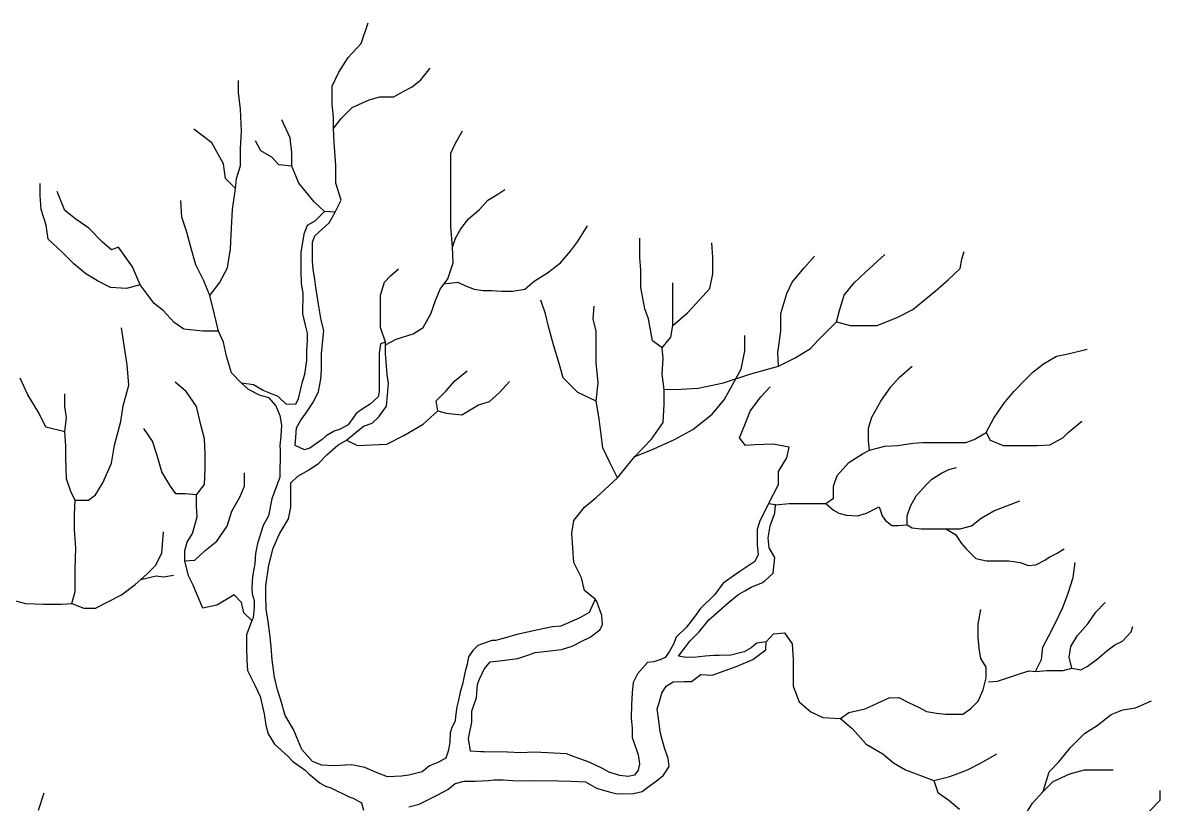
# Model space of a CAD drawing. Header units: millimetres. Extents: x -8050 to 7892, y -21 to 20150.
# Drawn here: x 685 to 4157, y 17764 to 20150 of the extents above; entities that cross this region are included whole.
import ezdxf

# ---------------------------------------------------------------- set-up
doc = ezdxf.new("R2010")
doc.units = ezdxf.units.MM
doc.layers.add('ceco.net 158', color=7, linetype='Continuous')

msp = doc.modelspace()

# ---------------------------------------------------------------- linework, layer by layer
at = {"layer": 'ceco.net 158'}
for p, q in [((1718.6, 20086.2), (1739.8, 20149.8)), ((1678.5, 20043.8), (1718.6, 20086.2)), ((1650.3, 19999), (1678.5, 20043.8)), ((1629.1, 19956.6), (1650.3, 19999)), ((1900, 19975.5), (1928.3, 20010.8)), ((1343.6, 19937.2), (1343.6, 19973.6)), ((1874.1, 19954.3), (1900, 19975.5)), ((1349.6, 19885.8), (1343.6, 19937.2)), ((1629.1, 19902.5), (1629.1, 19956.6)), ((1817.6, 19923.7), (1845.8, 19940.1)), ((1845.8, 19940.1), (1874.1, 19954.3)), ((1633.8, 19860.1), (1629.1, 19902.5)), ((1690.3, 19890.7), (1742.2, 19914.2)), ((1742.2, 19914.2), (1775.1, 19923.7)), ((1775.1, 19923.7), (1817.6, 19923.7)), ((1352.7, 19819.2), (1349.6, 19885.8)), ((1633.8, 19827.1), (1633.8, 19860.1)), ((1657.3, 19857.7), (1690.3, 19890.7)), ((1261.9, 19782.9), (1207.4, 19825.3)), ((1501.8, 19798.8), (1475.9, 19853)), ((1633.8, 19827.1), (1657.3, 19857.7)), ((1636.1, 19784.7), (1633.8, 19827.1)), ((1349.6, 19764.8), (1352.7, 19819.2)), ((1506.5, 19754), (1501.8, 19798.8)), ((2006, 19782.3), (2027.3, 19820)), ((1298.2, 19719.4), (1261.9, 19782.9)), ((1349.6, 19713.3), (1349.6, 19764.8)), ((1412.3, 19758.8), (1395.8, 19789.4)), ((1445.3, 19739.9), (1412.3, 19758.8)), ((1640.8, 19714), (1636.1, 19784.7)), ((1991.9, 19751.7), (2006, 19782.3)), ((1466.5, 19716.4), (1445.3, 19739.9)), ((1506.5, 19711.6), (1506.5, 19754)), ((1991.9, 19709.3), (1991.9, 19751.7)), ((1304.2, 19674), (1298.2, 19719.4)), ((1337.5, 19674), (1349.6, 19713.3)), ((1506.5, 19711.6), (1466.5, 19716.4)), ((1527.7, 19659.8), (1506.5, 19711.6)), ((1640.8, 19659.8), (1640.8, 19714)), ((1991.9, 19664.5), (1991.9, 19709.3)), ((738.3, 19622.6), (738.3, 19658.9)), ((1334.5, 19643.8), (1304.2, 19674)), ((1334.5, 19643.8), (1337.5, 19674)), ((1574.9, 19603.3), (1527.7, 19659.8)), ((1657.3, 19608), (1640.8, 19659.8)), ((1991.9, 19619.8), (1991.9, 19664.5)), ((741.3, 19580.2), (738.3, 19622.6)), ((814, 19577.2), (789.8, 19634.7)), ((1325.4, 19580.2), (1334.5, 19643.8)), ((1991.9, 19582.1), (1991.9, 19619.8)), ((2105, 19608), (2135.6, 19626.8)), ((2135.6, 19626.8), (2156.8, 19641)), ((1171.1, 19556), (1168.1, 19607.4)), ((1605.9, 19573.4), (1574.9, 19603.3)), ((1638.7, 19571.7), (1657.3, 19608)), ((1991.9, 19527.9), (1991.9, 19582.1)), ((2079.1, 19579.7), (2105, 19608)), ((756.5, 19531.8), (741.3, 19580.2)), ((847.3, 19550), (814, 19577.2)), ((886.6, 19522.7), (847.3, 19550)), ((1186.2, 19510.6), (1171.1, 19556)), ((1322.4, 19522.7), (1325.4, 19580.2)), ((1605.9, 19573.4), (1576.3, 19543.8)), ((1638.7, 19571.7), (1605.9, 19573.4)), ((1620.6, 19538.9), (1638.7, 19571.7)), ((2022.5, 19520.8), (2046.1, 19551.5)), ((2046.1, 19551.5), (2079.1, 19579.7)), ((762.5, 19489.4), (756.5, 19531.8)), ((929, 19480.4), (886.6, 19522.7)), ((1319.4, 19459.2), (1322.4, 19522.7)), ((1553.3, 19530.7), (1543.5, 19504.4)), ((1576.3, 19543.8), (1553.3, 19530.7)), ((1576.3, 19499.5), (1597.7, 19519.2)), ((1597.7, 19519.2), (1620.6, 19538.9)), ((1996.6, 19464.3), (1991.9, 19527.9)), ((2006, 19492.6), (2022.5, 19520.8)), ((2378.3, 19480.8), (2409, 19530.3)), ((804.9, 19450.1), (762.5, 19489.4)), ((956.2, 19456.2), (929, 19480.4)), ((1198.3, 19465.2), (1186.2, 19510.6)), ((1543.5, 19504.4), (1533.6, 19448.6)), ((1569.8, 19479.8), (1576.3, 19499.5)), ((1569.8, 19455.2), (1569.8, 19479.8)), ((1996.6, 19464.3), (2006, 19492.6)), ((2357.1, 19452.5), (2378.3, 19480.8)), ((2568.7, 19433.3), (2568.7, 19492.6)), ((2791.1, 19433.3), (2788.1, 19477.7)), ((841.2, 19413.8), (804.9, 19450.1)), ((977.4, 19465.2), (956.2, 19456.2)), ((1019.8, 19404.7), (977.4, 19465.2)), ((1213.4, 19410.8), (1198.3, 19465.2)), ((1310.3, 19401.7), (1319.4, 19459.2)), ((1533.6, 19448.6), (1533.6, 19419.1)), ((1569.8, 19420.7), (1569.8, 19455.2)), ((1999, 19417.2), (1996.6, 19464.3)), ((2326.5, 19417.2), (2357.1, 19452.5)), ((3551.6, 19428.1), (3558.6, 19451.4)), ((877.5, 19383.6), (841.2, 19413.8)), ((1237.7, 19362.4), (1213.4, 19410.8)), ((1533.6, 19419.1), (1533.6, 19392.8)), ((1571.4, 19397.8), (1569.8, 19420.7)), ((1982.5, 19367.7), (1999, 19417.2)), ((2286.4, 19386.6), (2326.5, 19417.2)), ((2571.7, 19394.7), (2568.7, 19433.3)), ((2791.1, 19382.9), (2791.1, 19433.3)), ((3071.2, 19402.5), (3101.5, 19437.4)), ((3257.7, 19388.5), (3316, 19442.1)), ((3546.9, 19400.1), (3551.6, 19428.1)), ((913.8, 19362.4), (877.5, 19383.6)), ((1044, 19350.3), (1019.8, 19404.7)), ((1286.1, 19356.3), (1310.3, 19401.7)), ((1533.6, 19392.8), (1535.3, 19353.4)), ((1576.3, 19366.6), (1571.4, 19397.8)), ((1789.3, 19358.3), (1808.1, 19377.1)), ((1808.1, 19377.1), (1831.7, 19398.3)), ((2246.4, 19360.7), (2286.4, 19386.6)), ((2571.7, 19341.4), (2571.7, 19394.7)), ((2782.2, 19338.4), (2791.1, 19382.9)), ((3033.9, 19358.2), (3071.2, 19402.5)), ((3222.8, 19355.8), (3257.7, 19388.5)), ((3509.6, 19365.2), (3546.9, 19400.1)), ((953.2, 19341.2), (913.8, 19362.4)), ((1001.6, 19338.2), (953.2, 19341.2)), ((1044, 19350.3), (1001.6, 19338.2)), ((1086.3, 19292.8), (1044, 19350.3)), ((1255.8, 19317), (1237.7, 19362.4)), ((1255.8, 19317), (1286.1, 19356.3)), ((1535.3, 19353.4), (1540.2, 19323.9)), ((1579.6, 19342), (1576.3, 19366.6)), ((1587.8, 19291.1), (1579.6, 19342)), ((1777.5, 19318.3), (1789.3, 19358.3)), ((1958.9, 19337.1), (1982.5, 19367.7)), ((1970.7, 19352.4), (2013.1, 19358.3)), ((2013.1, 19358.3), (2036.7, 19346.5)), ((2036.7, 19346.5), (2062.6, 19337.1)), ((2218.1, 19337.1), (2246.4, 19360.7)), ((2583.5, 19276.2), (2571.7, 19341.4)), ((2669.5, 19320.6), (2669.5, 19356.2)), ((3017.5, 19323.2), (3033.9, 19358.2)), ((3192.4, 19318.5), (3222.8, 19355.8)), ((3470, 19330.2), (3493.3, 19351.2)), ((3493.3, 19351.2), (3509.6, 19365.2)), ((1270.9, 19259.5), (1255.8, 19317)), ((1540.2, 19323.9), (1538.6, 19261.5)), ((1777.5, 19275.9), (1777.5, 19318.3)), ((1944.8, 19301.8), (1958.9, 19337.1)), ((2062.6, 19337.1), (2090.9, 19332.4)), ((2090.9, 19332.4), (2116.8, 19332.4)), ((2116.8, 19332.4), (2145.1, 19330)), ((2145.1, 19330), (2180.4, 19330)), ((2180.4, 19330), (2218.1, 19337.1)), ((2669.5, 19282.1), (2669.5, 19320.6)), ((2749.6, 19302.9), (2782.2, 19338.4)), ((2998.9, 19262.6), (3017.5, 19323.2)), ((3178.4, 19271.9), (3192.4, 19318.5)), ((3402.3, 19274.2), (3442, 19306.9)), ((3442, 19306.9), (3470, 19330.2)), ((1113.6, 19271.6), (1086.3, 19292.8)), ((1146.9, 19235.3), (1113.6, 19271.6)), ((1596, 19241.9), (1587.8, 19291.1)), ((1777.5, 19219.3), (1777.5, 19275.9)), ((1930.7, 19261.7), (1944.8, 19301.8)), ((2281.1, 19261.4), (2266.3, 19302.9)), ((2426.4, 19246.5), (2429.4, 19285.1)), ((2595.4, 19246.5), (2583.5, 19276.2)), ((2669.5, 19225.8), (2669.5, 19282.1)), ((2714, 19264.3), (2749.6, 19302.9)), ((3169.1, 19236.9), (3178.4, 19271.9)), ((3355.7, 19250.9), (3402.3, 19274.2)), ((1177.1, 19214.1), (1146.9, 19235.3)), ((1283.1, 19208.1), (1270.9, 19259.5)), ((1538.6, 19261.5), (1546.8, 19227.1)), ((1604.2, 19210.7), (1596, 19241.9)), ((1907.1, 19219.3), (1930.7, 19261.7)), ((2290, 19222.8), (2281.1, 19261.4)), ((2435.3, 19208), (2426.4, 19246.5)), ((2607.3, 19178.4), (2595.4, 19246.5)), ((2669.5, 19225.8), (2714, 19264.3)), ((2998.9, 19208.9), (2998.9, 19262.6)), ((3113.1, 19181), (3169.1, 19236.9)), ((3169.1, 19236.9), (3211.1, 19225.3)), ((3292.7, 19225.3), (3355.7, 19250.9)), ((1003.8, 19105.8), (987, 19218.8)), ((1234.6, 19208.1), (1177.1, 19214.1)), ((1283.1, 19208.1), (1234.6, 19208.1)), ((1298.2, 19174.8), (1283.1, 19208.1)), ((1546.8, 19227.1), (1553.3, 19202.5)), ((1553.3, 19202.5), (1553.3, 19179.5)), ((1596.8, 19139.8), (1604.2, 19210.7)), ((1792.2, 19175.1), (1777.5, 19219.3)), ((1824.6, 19184), (1876.5, 19200.5)), ((1876.5, 19200.5), (1907.1, 19219.3)), ((2304.8, 19166.5), (2290, 19222.8)), ((2435.3, 19163.5), (2435.3, 19208)), ((2663.6, 19190.2), (2669.5, 19225.8)), ((2989.5, 19143.7), (2998.9, 19208.9)), ((3211.1, 19225.3), (3248.4, 19225.3)), ((3248.4, 19225.3), (3292.7, 19225.3)), ((1307.3, 19132.4), (1298.2, 19174.8)), ((1553.3, 19179.5), (1551.7, 19148.3)), ((1777.3, 19169.6), (1773.5, 19139.8)), ((1792.2, 19175.1), (1777.3, 19169.6)), ((1792.2, 19166.8), (1824.6, 19184)), ((1792.2, 19158.4), (1792.2, 19175.1)), ((2322.6, 19110.2), (2304.8, 19166.5)), ((2636.9, 19157.6), (2607.3, 19178.4)), ((2636.9, 19157.6), (2663.6, 19190.2)), ((2889.3, 19148.3), (2889.3, 19195)), ((3089.8, 19155.3), (3113.1, 19181)), ((1322.4, 19081), (1307.3, 19132.4)), ((1551.7, 19148.3), (1551.7, 19118.8)), ((1596.8, 19110), (1596.8, 19139.8)), ((1773.5, 19139.8), (1773.5, 19108.2)), ((1792.2, 19139.8), (1792.2, 19158.4)), ((1794, 19115.6), (1792.2, 19139.8)), ((2435.3, 19113.1), (2435.3, 19163.5)), ((2639.9, 19125), (2636.9, 19157.6)), ((2877.6, 19092.4), (2889.3, 19148.3)), ((2991.9, 19101.7), (2989.5, 19143.7)), ((3043.2, 19127.3), (3089.8, 19155.3)), ((3801.1, 19108.7), (3840.8, 19132)), ((3840.8, 19132), (3875.8, 19139)), ((3875.8, 19139), (3934.1, 19153)), ((1008.6, 19043.3), (1003.8, 19105.8)), ((1551.7, 19118.8), (1545.1, 19076.1)), ((1596.8, 19089.6), (1596.8, 19110)), ((1773.5, 19108.2), (1773.5, 19067.3)), ((1797.7, 19074.7), (1794, 19115.6)), ((2334.5, 19065.7), (2322.6, 19110.2)), ((2441.2, 19050.9), (2435.3, 19113.1)), ((2636.9, 19077.6), (2639.9, 19125)), ((2907.9, 19078.4), (2991.9, 19101.7)), ((2991.9, 19101.7), (3043.2, 19127.3)), ((3360.4, 19066.7), (3400, 19101.7)), ((3768.5, 19083), (3801.1, 19108.7)), ((700.8, 19014.4), (676.8, 19064.9)), ((1353.1, 19049.8), (1322.4, 19081)), ((1545.1, 19076.1), (1536.9, 19049.8)), ((1587.5, 19024.5), (1595, 19061.7)), ((1595, 19061.7), (1596.8, 19089.6)), ((1773.5, 19067.3), (1773.5, 19052.4)), ((1801.5, 19048.7), (1797.7, 19074.7)), ((2003.7, 19056.8), (2041.4, 19087.4)), ((2379, 19021.3), (2334.5, 19065.7)), ((2642.8, 19030.1), (2636.9, 19077.6)), ((2824, 19050.4), (2907.9, 19078.4)), ((2826.3, 18999.1), (2877.6, 19092.4)), ((3334.7, 19038.7), (3360.4, 19066.7)), ((3745.2, 19059.7), (3768.5, 19083)), ((991.8, 18980.8), (1008.6, 19043.3)), ((1184.2, 19024), (1150.5, 19052.9)), ((1389.2, 19044.9), (1353.1, 19049.8)), ((1353.1, 19049.8), (1372.8, 19031.8)), ((1372.8, 19031.8), (1407.2, 19013.7)), ((1418.7, 19026.9), (1389.2, 19044.9)), ((1464.7, 19008.8), (1418.7, 19026.9)), ((1532, 19028.5), (1525.4, 19002.2)), ((1536.9, 19049.8), (1532, 19028.5)), ((1773.5, 19052.4), (1773.5, 19024.5)), ((1795.9, 18979.8), (1801.5, 19048.7)), ((1947.1, 18995.5), (1977.8, 19026.2)), ((1977.8, 19026.2), (2003.7, 19056.8)), ((2140.3, 19021.4), (2171, 19054.4)), ((2435.3, 18994.6), (2441.2, 19050.9)), ((2642.8, 19030.1), (2693.4, 19031.7)), ((2642.8, 18985.7), (2642.8, 19030.1)), ((2693.4, 19031.7), (2747, 19034.1)), ((2747, 19034.1), (2824, 19050.4)), ((2938.2, 19008.4), (2966.2, 19038.7)), ((3304.4, 18994.4), (3334.7, 19038.7)), ((3710.2, 19024.7), (3745.2, 19059.7)), ((734.5, 18959.1), (700.8, 19014.4)), ((813.8, 18978.4), (813.8, 19016.8)), ((1215.5, 18978.4), (1184.2, 19024)), ((1407.2, 19013.7), (1435.1, 19005.5)), ((1435.1, 19005.5), (1458.1, 18980.9)), ((1489.3, 18985.8), (1464.7, 19008.8)), ((1525.4, 19002.2), (1517.2, 18984.2)), ((1550.3, 18959.4), (1572.6, 18992.9)), ((1572.6, 18992.9), (1587.5, 19024.5)), ((1769.8, 19007.7), (1745.6, 18985.4)), ((1773.5, 19024.5), (1769.8, 19007.7)), ((1951.9, 18964.9), (1947.1, 18995.5)), ((2076.7, 18983.8), (2109.7, 18993.2)), ((2109.7, 18993.2), (2140.3, 19021.4)), ((2435.3, 18994.6), (2379, 19021.3)), ((2444.2, 18941.2), (2435.3, 18994.6)), ((2789, 18954.8), (2826.3, 18999.1)), ((2905.6, 18964.1), (2938.2, 19008.4)), ((3276.4, 18945.5), (3304.4, 18994.4)), ((3679.9, 18987.4), (3710.2, 19024.7)), ((756.1, 18915.8), (734.5, 18959.1)), ((818.6, 18944.7), (813.8, 18978.4)), ((984.6, 18932.7), (991.8, 18980.8)), ((1229.9, 18918.3), (1215.5, 18978.4)), ((1458.1, 18980.9), (1469.6, 18951.4)), ((1517.2, 18984.2), (1489.3, 18985.8)), ((1533.6, 18937.1), (1550.3, 18959.4)), ((1702.9, 18957.5), (1678.7, 18922.2)), ((1721.5, 18970.5), (1702.9, 18957.5)), ((1745.6, 18985.4), (1721.5, 18970.5)), ((1771.7, 18946.4), (1795.9, 18979.8)), ((1907.1, 18924.9), (1951.9, 18964.9)), ((1951.9, 18964.9), (1977.8, 18957.8)), ((1977.8, 18957.8), (2024.9, 18953.1)), ((2024.9, 18953.1), (2076.7, 18983.8)), ((2639.9, 18929.4), (2642.8, 18985.7)), ((2889.3, 18922.2), (2905.6, 18964.1)), ((3649.5, 18943.1), (3679.9, 18987.4)), ((813.8, 18901.4), (818.6, 18944.7)), ((965.3, 18860.5), (984.6, 18932.7)), ((1469.6, 18951.4), (1474.5, 18921.8)), ((1520.5, 18912.9), (1533.6, 18937.1)), ((1678.7, 18922.2), (1654.5, 18909.2)), ((1725.2, 18918.5), (1751.2, 18927.8)), ((1751.2, 18927.8), (1771.7, 18946.4)), ((1848.2, 18889.5), (1907.1, 18924.9)), ((2450.1, 18899.7), (2444.2, 18941.2)), ((2604.3, 18879), (2639.9, 18929.4)), ((2730.7, 18908.2), (2789, 18954.8)), ((2872.9, 18882.5), (2889.3, 18922.2)), ((3267.1, 18912.8), (3276.4, 18945.5)), ((3626.2, 18898.8), (3649.5, 18943.1)), ((3875.8, 18898.8), (3917.7, 18933.8)), ((813.8, 18901.4), (756.1, 18915.8)), ((816.2, 18858.1), (813.8, 18901.4)), ((1080.8, 18872.6), (1054.3, 18911)), ((1239.5, 18879.8), (1229.9, 18918.3)), ((1472.9, 18887.4), (1469.6, 18859.5)), ((1474.5, 18921.8), (1472.9, 18887.4)), ((1518.7, 18885), (1520.5, 18912.9)), ((1611.7, 18888.7), (1598.7, 18877.6)), ((1635.9, 18903.6), (1611.7, 18888.7)), ((1654.5, 18909.2), (1635.9, 18903.6)), ((1673.1, 18875.7), (1702.9, 18899.9)), ((1702.9, 18899.9), (1725.2, 18918.5)), ((1796.3, 18863.6), (1848.2, 18889.5)), ((2456, 18852.3), (2450.1, 18899.7)), ((2674.7, 18877.8), (2730.7, 18908.2)), ((3267.1, 18873.2), (3267.1, 18912.8)), ((3588.9, 18877.8), (3626.2, 18898.8)), ((3626.2, 18898.8), (3637.9, 18875.5)), ((3859.4, 18882.5), (3875.8, 18898.8)), ((816.2, 18822.1), (816.2, 18858.1)), ((955.7, 18805.2), (965.3, 18860.5)), ((1095.2, 18829.3), (1080.8, 18872.6)), ((1241.9, 18834.1), (1239.5, 18879.8)), ((1469.6, 18859.5), (1471.3, 18844.7)), ((1516.8, 18859), (1518.7, 18885)), ((1544.7, 18845.9), (1516.8, 18859)), ((1598.7, 18877.6), (1561.5, 18851.5)), ((1613.6, 18831.1), (1647, 18860.8)), ((1647, 18860.8), (1673.1, 18875.7)), ((1673.1, 18875.7), (1706.8, 18858.9)), ((1706.8, 18858.9), (1749.2, 18861.3)), ((1749.2, 18861.3), (1796.3, 18863.6)), ((2553.9, 18825.6), (2604.3, 18879)), ((2602.4, 18845.2), (2674.7, 18877.8)), ((2891.6, 18859.2), (2872.9, 18882.5)), ((2919.6, 18861.5), (2891.6, 18859.2)), ((2975.5, 18863.9), (2919.6, 18861.5)), ((3024.5, 18854.5), (2975.5, 18863.9)), ((3017.5, 18821.9), (3024.5, 18854.5)), ((3269.4, 18845.2), (3267.1, 18873.2)), ((3269.4, 18845.2), (3316, 18856.9)), ((3316, 18856.9), (3355.7, 18859.2)), ((3355.7, 18859.2), (3402.3, 18866.2)), ((3402.3, 18866.2), (3432.6, 18868.5)), ((3432.6, 18868.5), (3465.3, 18868.5)), ((3465.3, 18868.5), (3486.3, 18868.5)), ((3486.3, 18868.5), (3521.3, 18868.5)), ((3521.3, 18868.5), (3542.3, 18868.5)), ((3542.3, 18868.5), (3563.2, 18868.5)), ((3563.2, 18868.5), (3588.9, 18877.8)), ((3637.9, 18875.5), (3677.5, 18859.2)), ((3677.5, 18859.2), (3703.2, 18859.2)), ((3703.2, 18859.2), (3728.8, 18859.2)), ((3728.8, 18859.2), (3782.5, 18859.2)), ((3782.5, 18859.2), (3819.8, 18861.5)), ((3819.8, 18861.5), (3859.4, 18882.5)), ((818.6, 18757.2), (816.2, 18822.1)), ((1109.6, 18778.8), (1095.2, 18829.3)), ((1241.9, 18788.4), (1241.9, 18834.1)), ((1471.3, 18844.7), (1469.6, 18762.6)), ((1561.5, 18851.5), (1544.7, 18845.9)), ((1589.4, 18805), (1613.6, 18831.1)), ((2476.8, 18807.8), (2456, 18852.3)), ((2500.5, 18760.4), (2553.9, 18825.6)), ((2553.9, 18825.6), (2602.4, 18845.2)), ((2991.9, 18779.9), (3017.5, 18821.9)), ((3206.4, 18807.9), (3248.4, 18833.5)), ((3248.4, 18833.5), (3269.4, 18845.2)), ((929.3, 18745.1), (955.7, 18805.2)), ((1239.5, 18740.3), (1241.9, 18788.4)), ((1524.3, 18766), (1557.8, 18784.6)), ((1557.8, 18784.6), (1589.4, 18805)), ((2500.5, 18760.4), (2476.8, 18807.8)), ((3171.4, 18768.3), (3206.4, 18807.9)), ((3489.6, 18775.3), (3511.7, 18786.3)), ((3511.7, 18786.3), (3535.5, 18791.8)), ((833.1, 18716.3), (818.6, 18757.2)), ((1133.7, 18737.9), (1109.6, 18778.8)), ((1362.2, 18735.5), (1362.2, 18776.4)), ((1469.6, 18762.6), (1445, 18697)), ((1503.8, 18745.5), (1524.3, 18766)), ((2435.3, 18701.1), (2500.5, 18760.4)), ((2991.9, 18740.3), (2991.9, 18779.9)), ((3159.8, 18735.6), (3171.4, 18768.3)), ((3443.8, 18740.4), (3460.3, 18756.9)), ((3460.3, 18756.9), (3489.6, 18775.3)), ((845.1, 18692.2), (833.1, 18716.3)), ((907.6, 18709.1), (929.3, 18745.1)), ((1152.9, 18711.5), (1133.7, 18737.9)), ((1215.5, 18709.1), (1239.5, 18740.3)), ((1347.7, 18701.9), (1362.2, 18735.5)), ((1503.8, 18706.4), (1503.8, 18745.5)), ((2961.5, 18681.8), (2991.9, 18740.3)), ((3159.8, 18698.3), (3159.8, 18735.6)), ((3412.6, 18705.6), (3443.8, 18740.4)), ((842.7, 18649), (845.1, 18692.2)), ((845.1, 18692.2), (886, 18692.2)), ((886, 18692.2), (907.6, 18709.1)), ((1181.8, 18711.5), (1152.9, 18711.5)), ((1215.5, 18709.1), (1181.8, 18711.5)), ((1215.5, 18675.4), (1215.5, 18709.1)), ((1323.7, 18658.6), (1347.7, 18701.9)), ((1445, 18697), (1435.1, 18644.5)), ((1503.8, 18671.1), (1503.8, 18706.4)), ((2399.7, 18671.5), (2435.3, 18701.1)), ((2961.5, 18681.8), (2944.9, 18650.1)), ((2982.7, 18678.8), (2961.5, 18681.8)), ((2982.7, 18678.8), (3024.5, 18682)), ((3024.5, 18682), (3059.5, 18682)), ((3059.5, 18682), (3092.2, 18682)), ((3092.2, 18682), (3136.5, 18682)), ((3136.5, 18682), (3159.8, 18698.3)), ((3136.5, 18682), (3159.5, 18661.6)), ((3394.3, 18674.4), (3412.6, 18705.6)), ((3649.2, 18659.7), (3702.4, 18679.9)), ((3702.4, 18679.9), (3728.1, 18690.9)), ((842.7, 18603.3), (842.7, 18649)), ((1217.9, 18641.7), (1215.5, 18675.4)), ((1309.3, 18612.9), (1323.7, 18658.6)), ((1435.1, 18644.5), (1418.7, 18614.9)), ((1496.4, 18635.8), (1503.8, 18671.1)), ((2367.1, 18630), (2399.7, 18671.5)), ((2944.9, 18650.1), (2934.4, 18626)), ((2966.1, 18613.9), (2981.2, 18653.1)), ((2981.2, 18653.1), (2982.7, 18678.8)), ((3159.5, 18661.6), (3176, 18652.4)), ((3176, 18652.4), (3199.8, 18646.9)), ((3199.8, 18646.9), (3232.8, 18645)), ((3232.8, 18645), (3260.3, 18652.4)), ((3260.3, 18652.4), (3298.9, 18672.6)), ((3298.9, 18672.6), (3308, 18645)), ((3308, 18645), (3319, 18630.4)), ((3385.1, 18645), (3394.3, 18674.4)), ((3385.1, 18617.5), (3385.1, 18645)), ((3610.7, 18637.7), (3649.2, 18659.7)), ((1203.4, 18591.2), (1217.9, 18641.7)), ((1278, 18567.2), (1309.3, 18612.9)), ((1418.7, 18614.9), (1402, 18560.4)), ((1468.5, 18589.3), (1496.4, 18635.8)), ((2361.2, 18591.4), (2367.1, 18630)), ((2934.4, 18626), (2926.8, 18603.3)), ((2960, 18577.7), (2966.1, 18613.9)), ((3319, 18630.4), (3337.4, 18615.7)), ((3337.4, 18615.7), (3357.6, 18615.7)), ((3357.6, 18615.7), (3385.1, 18617.5)), ((3385.1, 18617.5), (3399.8, 18608.4)), ((3546.5, 18604.7), (3581.4, 18613.9)), ((3581.4, 18613.9), (3610.7, 18637.7)), ((847.5, 18545.6), (842.7, 18603.3)), ((1112.1, 18557.6), (1114.5, 18596.1)), ((1186.6, 18564.8), (1203.4, 18591.2)), ((1449.9, 18546.5), (1468.5, 18589.3)), ((2364.1, 18547), (2361.2, 18591.4)), ((2926.8, 18603.3), (2926.8, 18577.7)), ((2926.8, 18577.7), (2926.8, 18556.6)), ((2963, 18547.5), (2960, 18577.7)), ((3399.8, 18608.4), (3427.3, 18604.7)), ((3427.3, 18604.7), (3449.3, 18604.7)), ((3449.3, 18604.7), (3473.1, 18604.7)), ((3473.1, 18604.7), (3502.5, 18604.7)), ((3502.5, 18604.7), (3531.8, 18588.2)), ((3502.5, 18604.7), (3546.5, 18604.7)), ((3531.8, 18588.2), (3550.2, 18560.7)), ((845.1, 18483.1), (847.5, 18545.6)), ((1109.6, 18531.1), (1112.1, 18557.6)), ((1179.4, 18538.4), (1186.6, 18564.8)), ((1241.9, 18538.4), (1278, 18567.2)), ((1402, 18560.4), (1395.9, 18530)), ((1436.8, 18494.4), (1449.9, 18546.5)), ((2367.1, 18502.5), (2364.1, 18547)), ((2926.8, 18556.6), (2929.8, 18526.4)), ((2981.2, 18517.3), (2963, 18547.5)), ((3550.2, 18560.7), (3564.9, 18544.2)), ((3564.9, 18544.2), (3594.2, 18514.8)), ((3840, 18529.5), (3863.9, 18544.2)), ((1090.4, 18492.7), (1109.6, 18531.1)), ((1179.4, 18507.1), (1179.4, 18538.4)), ((1179.4, 18507.1), (1210.7, 18509.5)), ((1191.4, 18461.4), (1179.4, 18507.1)), ((1210.7, 18509.5), (1241.9, 18538.4)), ((1395.9, 18530), (1393.8, 18498.5)), ((2919.3, 18505.3), (2874, 18475.1)), ((2929.8, 18526.4), (2919.3, 18505.3)), ((2975.8, 18469.4), (2981.2, 18517.3)), ((3594.2, 18514.8), (3627.2, 18507.5)), ((3627.2, 18507.5), (3665.8, 18507.5)), ((3665.8, 18507.5), (3695.1, 18507.5)), ((3695.1, 18507.5), (3730, 18502)), ((3777.7, 18494.7), (3805.2, 18509.3)), ((3805.2, 18509.3), (3818, 18518.5)), ((3818, 18518.5), (3840, 18529.5)), ((845.1, 18413.3), (845.1, 18483.1)), ((1064, 18466.2), (1090.4, 18492.7)), ((1393.8, 18498.5), (1387.8, 18466)), ((1427.2, 18430.9), (1436.8, 18494.4)), ((2390.8, 18455.1), (2367.1, 18502.5)), ((2874, 18475.1), (2822.7, 18438.9)), ((3730, 18502), (3753.8, 18492.8)), ((3753.8, 18492.8), (3777.7, 18494.7)), ((3891, 18456.3), (3897.7, 18502.6)), ((1027.9, 18435), (1064, 18466.2)), ((1045.9, 18450.6), (1092.8, 18461.4)), ((1092.8, 18461.4), (1114.5, 18459)), ((1114.5, 18459), (1145.7, 18463.8)), ((1205.8, 18432.6), (1191.4, 18461.4)), ((1385.7, 18446.7), (1384.7, 18423.3)), ((1387.8, 18466), (1385.7, 18446.7)), ((2399.7, 18416.5), (2390.8, 18455.1)), ((2822.7, 18438.9), (2797.1, 18404.2)), ((2908.7, 18426.8), (2940.8, 18440.5)), ((2940.8, 18440.5), (2949.9, 18446.6)), ((2949.9, 18446.6), (2975.8, 18469.4)), ((3876.1, 18408.3), (3891, 18456.3)), ((835.5, 18377.3), (845.1, 18413.3)), ((907.6, 18362.8), (987, 18403.7)), ((987, 18403.7), (1027.9, 18435)), ((1217.9, 18403.7), (1205.8, 18432.6)), ((1234.7, 18362.8), (1217.9, 18403.7)), ((1330.9, 18403.7), (1306.9, 18389.3)), ((1352.5, 18379.7), (1330.9, 18403.7)), ((1384.7, 18423.3), (1385.7, 18407.1)), ((1385.7, 18407.1), (1391.8, 18385.8)), ((1427.2, 18402.3), (1427.2, 18430.9)), ((1428.1, 18359.8), (1427.2, 18402.3)), ((2431.9, 18390.6), (2399.7, 18416.5)), ((2797.1, 18404.2), (2753.3, 18360.4)), ((2838.6, 18379.5), (2867.6, 18403.9)), ((2867.6, 18403.9), (2888.9, 18416.1)), ((2888.9, 18416.1), (2908.7, 18426.8)), ((3859.6, 18365.2), (3876.1, 18408.3)), ((647.9, 18389.3), (693.6, 18377.3)), ((693.6, 18377.3), (748.9, 18374.9)), ((748.9, 18374.9), (804.2, 18374.9)), ((804.2, 18374.9), (835.5, 18377.3)), ((835.5, 18377.3), (871.6, 18362.8)), ((1278, 18372.4), (1234.7, 18362.8)), ((1306.9, 18389.3), (1278, 18372.4)), ((1359.8, 18348.4), (1352.5, 18379.7)), ((1391.8, 18385.8), (1391.8, 18365.5)), ((2431.9, 18390.6), (2413.8, 18349.9)), ((2437.9, 18383.1), (2431.9, 18390.6)), ((2453, 18340.8), (2437.9, 18383.1)), ((2779.1, 18327.7), (2838.6, 18379.5)), ((3960.6, 18350.3), (3988.8, 18380.1)), ((871.6, 18362.8), (907.6, 18362.8)), ((1384.7, 18324.8), (1359.8, 18348.4)), ((1388.8, 18333), (1384.7, 18324.8)), ((1389.8, 18343.1), (1388.8, 18333)), ((1391.8, 18365.5), (1389.8, 18343.1)), ((1434.6, 18321.9), (1428.1, 18359.8)), ((2385.1, 18333.3), (2327.8, 18307.6)), ((2413.8, 18349.9), (2385.1, 18333.3)), ((2454.5, 18312.2), (2453, 18340.8)), ((2735.2, 18336.3), (2711, 18304.6)), ((2753.3, 18360.4), (2735.2, 18336.3)), ((3601.2, 18313.9), (3609.5, 18358.6)), ((3838, 18320.5), (3859.6, 18365.2)), ((3935.8, 18315.5), (3960.6, 18350.3)), ((1384.7, 18324.8), (1367.9, 18281.4)), ((1439.2, 18284), (1434.6, 18321.9)), ((2258.3, 18297.1), (2193.5, 18282)), ((2302.1, 18306.1), (2258.3, 18297.1)), ((2327.8, 18307.6), (2302.1, 18306.1)), ((2416.8, 18274.5), (2447, 18297.1)), ((2447, 18297.1), (2454.5, 18312.2)), ((2711, 18304.6), (2679.4, 18274.5)), ((2750.2, 18291.1), (2779.1, 18327.7)), ((3601.2, 18274.1), (3601.2, 18313.9)), ((3818.2, 18280.7), (3838, 18320.5)), ((3904.3, 18279.1), (3935.8, 18315.5)), ((4068.2, 18290.7), (4073.2, 18307.2)), ((1367.9, 18281.4), (1367.9, 18242.7)), ((1443.8, 18246.1), (1439.2, 18284)), ((2116.5, 18263.9), (2074.2, 18248.8)), ((2128.6, 18263.9), (2116.5, 18263.9)), ((2151.2, 18269.9), (2128.6, 18263.9)), ((2193.5, 18282), (2151.2, 18269.9)), ((2389.6, 18260.9), (2416.8, 18274.5)), ((2679.4, 18274.5), (2671.8, 18253.3)), ((2721.2, 18262.2), (2750.2, 18291.1)), ((2954.5, 18260.6), (2977, 18284.1)), ((2977, 18284.1), (3010, 18287.1)), ((3010, 18287.1), (3034, 18254)), ((3604.5, 18241), (3601.2, 18274.1)), ((3798.3, 18244.3), (3818.2, 18280.7)), ((3884.4, 18246), (3904.3, 18279.1)), ((4018.6, 18250.9), (4041.7, 18262.5)), ((4041.7, 18262.5), (4068.2, 18290.7)), ((1367.9, 18242.7), (1369.4, 18204)), ((1446.6, 18205.5), (1443.8, 18246.1)), ((2059.2, 18233.7), (2045.4, 18214.4)), ((2074.2, 18248.8), (2059.2, 18233.7)), ((2232.7, 18221.7), (2249.3, 18227.7)), ((2249.3, 18227.7), (2294.6, 18232.2)), ((2294.6, 18232.2), (2329.3, 18236.7)), ((2329.3, 18236.7), (2362.5, 18247.3)), ((2362.5, 18247.3), (2389.6, 18260.9)), ((2658.2, 18229.2), (2646.2, 18212.6)), ((2671.8, 18253.3), (2658.2, 18229.2)), ((2686.2, 18216.4), (2706, 18242.3)), ((2706, 18242.3), (2721.2, 18262.2)), ((2887.4, 18230.1), (2846.2, 18219.5)), ((2908.7, 18242.3), (2887.4, 18230.1)), ((2925.5, 18256.1), (2908.7, 18242.3)), ((2954.5, 18260.6), (2925.5, 18256.1)), ((2930.1, 18217.9), (2952.9, 18236.2)), ((2952.9, 18236.2), (2954.5, 18260.6)), ((3034, 18254), (3037, 18206)), ((3609.5, 18209.5), (3604.5, 18241)), ((3795, 18206.2), (3798.3, 18244.3)), ((3879.4, 18212.9), (3884.4, 18246)), ((3965.6, 18207.9), (3993.7, 18232.7)), ((3993.7, 18232.7), (4018.6, 18250.9)), ((1369.4, 18204), (1370.8, 18172.5)), ((1453.1, 18151.9), (1446.6, 18205.5)), ((2045.4, 18214.4), (2041.7, 18192)), ((2093.9, 18176.4), (2112, 18199)), ((2112, 18199), (2140.6, 18202)), ((2140.6, 18202), (2196.5, 18209.6)), ((2196.5, 18209.6), (2232.7, 18221.7)), ((2591.8, 18197.5), (2561.7, 18162.8)), ((2611.4, 18199), (2591.8, 18197.5)), ((2632.6, 18206.6), (2611.4, 18199)), ((2646.2, 18212.6), (2632.6, 18206.6)), ((2704.4, 18213.4), (2686.2, 18216.4)), ((2733.4, 18211.9), (2704.4, 18213.4)), ((2768.5, 18216.4), (2733.4, 18211.9)), ((2794.4, 18217.9), (2768.5, 18216.4)), ((2811.2, 18217.9), (2794.4, 18217.9)), ((2846.2, 18219.5), (2811.2, 18217.9)), ((2866, 18185.9), (2913.3, 18205.8)), ((2913.3, 18205.8), (2930.1, 18217.9)), ((3037, 18206), (3037, 18161)), ((3626, 18183.1), (3609.5, 18209.5)), ((3776.8, 18169.8), (3795, 18206.2)), ((3887.7, 18179.7), (3879.4, 18212.9)), ((3934.1, 18184.7), (3965.6, 18207.9)), ((1370.8, 18172.5), (1393.7, 18128)), ((2034.2, 18165.8), (2028.6, 18135)), ((2041.7, 18192), (2034.2, 18165.8)), ((2078.8, 18146.2), (2093.9, 18176.4)), ((2561.7, 18162.8), (2548.1, 18135.7)), ((2726.2, 18138.9), (2754.8, 18160)), ((2754.8, 18160), (2789.8, 18158.5)), ((2789.8, 18158.5), (2829.5, 18172.2)), ((2829.5, 18172.2), (2866, 18185.9)), ((3037, 18161), (3037, 18124.9)), ((3626, 18149.9), (3626, 18183.1)), ((3693.9, 18151.6), (3733.7, 18164.8)), ((3733.7, 18164.8), (3756.9, 18171.5)), ((3756.9, 18171.5), (3776.8, 18169.8)), ((3776.8, 18169.8), (3811.5, 18173.1)), ((3811.5, 18173.1), (3861.2, 18173.1)), ((3861.2, 18173.1), (3887.7, 18179.7)), ((3887.7, 18179.7), (3914.2, 18174.8)), ((3914.2, 18174.8), (3934.1, 18184.7)), ((1393.7, 18128), (1409.5, 18093.6)), ((1463.2, 18113.1), (1453.1, 18151.9)), ((2028.6, 18135), (2020.2, 18106.1)), ((2069.7, 18090.4), (2072.7, 18129.6)), ((2072.7, 18129.6), (2078.8, 18146.2)), ((2548.1, 18135.7), (2545.1, 18104)), ((2635.4, 18103.8), (2648.7, 18124.4)), ((2648.7, 18124.4), (2670.5, 18137.7)), ((2670.5, 18137.7), (2704.4, 18138.9)), ((2704.4, 18138.9), (2726.2, 18138.9)), ((3037, 18124.9), (3055, 18076.9)), ((3616.1, 18113.5), (3626, 18149.9)), ((3632.7, 18138.3), (3660.8, 18140)), ((3660.8, 18140), (3693.9, 18151.6)), ((1409.5, 18093.6), (1422.4, 18040.6)), ((1472.5, 18081.7), (1463.2, 18113.1)), ((2020.2, 18106.1), (2015.5, 18081.8)), ((2056.1, 18048.2), (2069.7, 18090.4)), ((2545.1, 18104), (2543.5, 18069.3)), ((2626.9, 18071.1), (2635.4, 18103.8)), ((3296.4, 18073.8), (3329.6, 18088.7)), ((3329.6, 18088.7), (3359.4, 18090.3)), ((3359.4, 18090.3), (3389.2, 18075.4)), ((3601.2, 18078.7), (3616.1, 18113.5)), ((1486.3, 18035.5), (1472.5, 18081.7)), ((2009.9, 18062.2), (2006.2, 18032.4)), ((2015.5, 18081.8), (2009.9, 18062.2)), ((2543.5, 18069.3), (2542, 18027)), ((2622, 18055.3), (2626.9, 18071.1)), ((2626.9, 18019), (2622, 18055.3)), ((3055, 18076.9), (3091.1, 18046.9)), ((3207, 18044), (3256.7, 18055.6)), ((3256.7, 18055.6), (3296.4, 18073.8)), ((3389.2, 18075.4), (3419, 18060.5)), ((3419, 18060.5), (3443.9, 18047.3)), ((3554.8, 18039), (3578, 18055.6)), ((3578, 18055.6), (3601.2, 18078.7)), ((4043, 18052.9), (4082, 18058.9)), ((4082, 18058.9), (4130.1, 18079.9)), ((1422.4, 18040.6), (1426.7, 18006.2)), ((1511.3, 17993), (1486.3, 18035.5)), ((2006.2, 18032.4), (2005.2, 18018.4)), ((2056.1, 18015), (2056.1, 18048.2)), ((2542, 18027), (2545.1, 17996.9)), ((3091.1, 18046.9), (3127.1, 18028.9)), ((3127.1, 18028.9), (3181.2, 18025.9)), ((3181.2, 18025.9), (3207, 18044)), ((3181.2, 18025.9), (3217.2, 17995.8)), ((3443.9, 18047.3), (3473.7, 18042.3)), ((3473.7, 18042.3), (3501.8, 18039)), ((3501.8, 18039), (3525, 18039)), ((3525, 18039), (3554.8, 18039)), ((3964.9, 18004.8), (4006.9, 18037.9)), ((4006.9, 18037.9), (4043, 18052.9)), ((1426.7, 18006.2), (1433.9, 17979)), ((1536.6, 17931.5), (1511.3, 17993)), ((1995, 17998.8), (1989.4, 17982)), ((2005.2, 18018.4), (1995, 17998.8)), ((2045.6, 17965.2), (2056.1, 18015)), ((2545.1, 17996.9), (2545.1, 17968.2)), ((2630.5, 17985.1), (2626.9, 18019)), ((2637.8, 17958.4), (2630.5, 17985.1)), ((3217.2, 17995.8), (3259.2, 17947.8)), ((3925.9, 17980.8), (3964.9, 18004.8)), ((1433.9, 17979), (1453.9, 17947.4)), ((1988.4, 17953), (1983.8, 17926.9)), ((1989.4, 17982), (1988.4, 17953)), ((2051.6, 17926), (2045.6, 17965.2)), ((2545.1, 17968.2), (2558.6, 17930.5)), ((2643.8, 17936.6), (2637.8, 17958.4)), ((3883.8, 17938.8), (3925.9, 17980.8)), ((1453.9, 17947.4), (1495.5, 17910.2)), ((1569.2, 17895.1), (1536.6, 17931.5)), ((1983.8, 17926.9), (1976.3, 17905.4)), ((2083.3, 17924.4), (2051.6, 17926)), ((2093.9, 17924.4), (2083.3, 17924.4)), ((2164.8, 17922.9), (2093.9, 17924.4)), ((2204, 17921.4), (2164.8, 17922.9)), ((2246.3, 17922.9), (2204, 17921.4)), ((2287, 17921.4), (2246.3, 17922.9)), ((2344.4, 17918.4), (2287, 17921.4)), ((2371.5, 17907.8), (2344.4, 17918.4)), ((2558.6, 17930.5), (2563.2, 17915.4)), ((2563.2, 17915.4), (2567.7, 17888.2)), ((2654.7, 17903.9), (2643.8, 17936.6)), ((3259.2, 17947.8), (3310.3, 17917.8)), ((3310.3, 17917.8), (3343.3, 17890.8)), ((3610.6, 17890.8), (3658.6, 17917.8)), ((3847.8, 17893.8), (3883.8, 17938.8)), ((1495.5, 17910.2), (1508.4, 17895.9)), ((1508.4, 17895.9), (1547.1, 17868.6)), ((1598.2, 17883.9), (1569.2, 17895.1)), ((1634.6, 17882.1), (1598.2, 17883.9)), ((1688.7, 17884.9), (1634.6, 17882.1)), ((1728.9, 17876.5), (1688.7, 17884.9)), ((1926.8, 17882.1), (1904.4, 17863.4)), ((1952, 17892.3), (1926.8, 17882.1)), ((1976.3, 17905.4), (1952, 17892.3)), ((2413.8, 17892.8), (2371.5, 17907.8)), ((2453, 17874.7), (2413.8, 17892.8)), ((2567.7, 17888.2), (2563.2, 17868.6)), ((2658.4, 17879.7), (2654.7, 17903.9)), ((3343.3, 17890.8), (3379.4, 17869.8)), ((3568.5, 17869.8), (3610.6, 17890.8)), ((3817.8, 17863.7), (3847.8, 17893.8)), ((1547.1, 17868.6), (1558.6, 17857.2)), ((1558.6, 17857.2), (1593, 17828.5)), ((1767.2, 17860.6), (1728.9, 17876.5)), ((1798.9, 17848.5), (1767.2, 17860.6)), ((1840.9, 17850.3), (1798.9, 17848.5)), ((1863.3, 17853.1), (1840.9, 17850.3)), ((1904.4, 17863.4), (1863.3, 17853.1)), ((2477.1, 17861.1), (2453, 17874.7)), ((2507.3, 17852), (2477.1, 17861.1)), ((2533, 17849), (2507.3, 17852)), ((2552.6, 17853.5), (2533, 17849)), ((2563.2, 17868.6), (2552.6, 17853.5)), ((2623.2, 17838.5), (2641.4, 17853.1)), ((2641.4, 17853.1), (2658.4, 17879.7)), ((3379.4, 17869.8), (3466.4, 17836.7)), ((3466.4, 17836.7), (3514.5, 17848.7)), ((3514.5, 17848.7), (3568.5, 17869.8)), ((3799.8, 17803.7), (3817.8, 17863.7)), ((3829.8, 17833.7), (3880.8, 17857.7)), ((3880.8, 17857.7), (3925.9, 17869.8)), ((3925.9, 17869.8), (3973.9, 17869.8)), ((3973.9, 17869.8), (4013, 17869.8)), ((1593, 17828.5), (1608.8, 17819.9)), ((1608.8, 17819.9), (1626, 17814.2)), ((1626, 17814.2), (1683.3, 17785.5)), ((1982.3, 17809.5), (2005.4, 17827.6)), ((2005.4, 17827.6), (2032, 17834.9)), ((2032, 17834.9), (2065.9, 17834.9)), ((2065.9, 17834.9), (2107.1, 17837.3)), ((2107.1, 17837.3), (2124.1, 17838.5)), ((2124.1, 17838.5), (2152, 17838.5)), ((2152, 17838.5), (2196.8, 17836.1)), ((2196.8, 17836.1), (2250.1, 17837.3)), ((2250.1, 17837.3), (2319.1, 17836.1)), ((2319.1, 17836.1), (2359.1, 17834.9)), ((2359.1, 17834.9), (2402.7, 17832.5)), ((2402.7, 17832.5), (2436.7, 17813.1)), ((2436.7, 17813.1), (2475.4, 17802.2)), ((2576, 17803.4), (2593, 17816.7)), ((2593, 17816.7), (2623.2, 17838.5)), ((3466.4, 17836.7), (3478.4, 17800.7)), ((3799.8, 17803.7), (3829.8, 17833.7)), ((733.5, 17746.7), (750.8, 17798.8)), ((1683.3, 17785.5), (1693.4, 17782.6)), ((1693.4, 17782.6), (1719.2, 17768.3)), ((1895.1, 17764.6), (1927.8, 17780.4)), ((1927.8, 17780.4), (1949.6, 17792.5)), ((1949.6, 17792.5), (1982.3, 17809.5)), ((2475.4, 17802.2), (2499.7, 17796.1)), ((2499.7, 17796.1), (2549.3, 17797.3)), ((2549.3, 17797.3), (2576, 17803.4)), ((3478.4, 17800.7), (3511.5, 17776.7)), ((3511.5, 17776.7), (3544.5, 17749.7)), ((3766.7, 17767.7), (3799.8, 17803.7)), ((4124.1, 17743.7), (4157.1, 17776.7)), ((4157.1, 17776.7), (4157.1, 17806.7)), ((1719.2, 17768.3), (1724.9, 17746.8)), ((1863.6, 17756.2), (1895.1, 17764.6)), ((3748.7, 17737.7), (3766.7, 17767.7))]:
    msp.add_line(p, q, dxfattribs=at)

doc.saveas('drawing.dxf')
